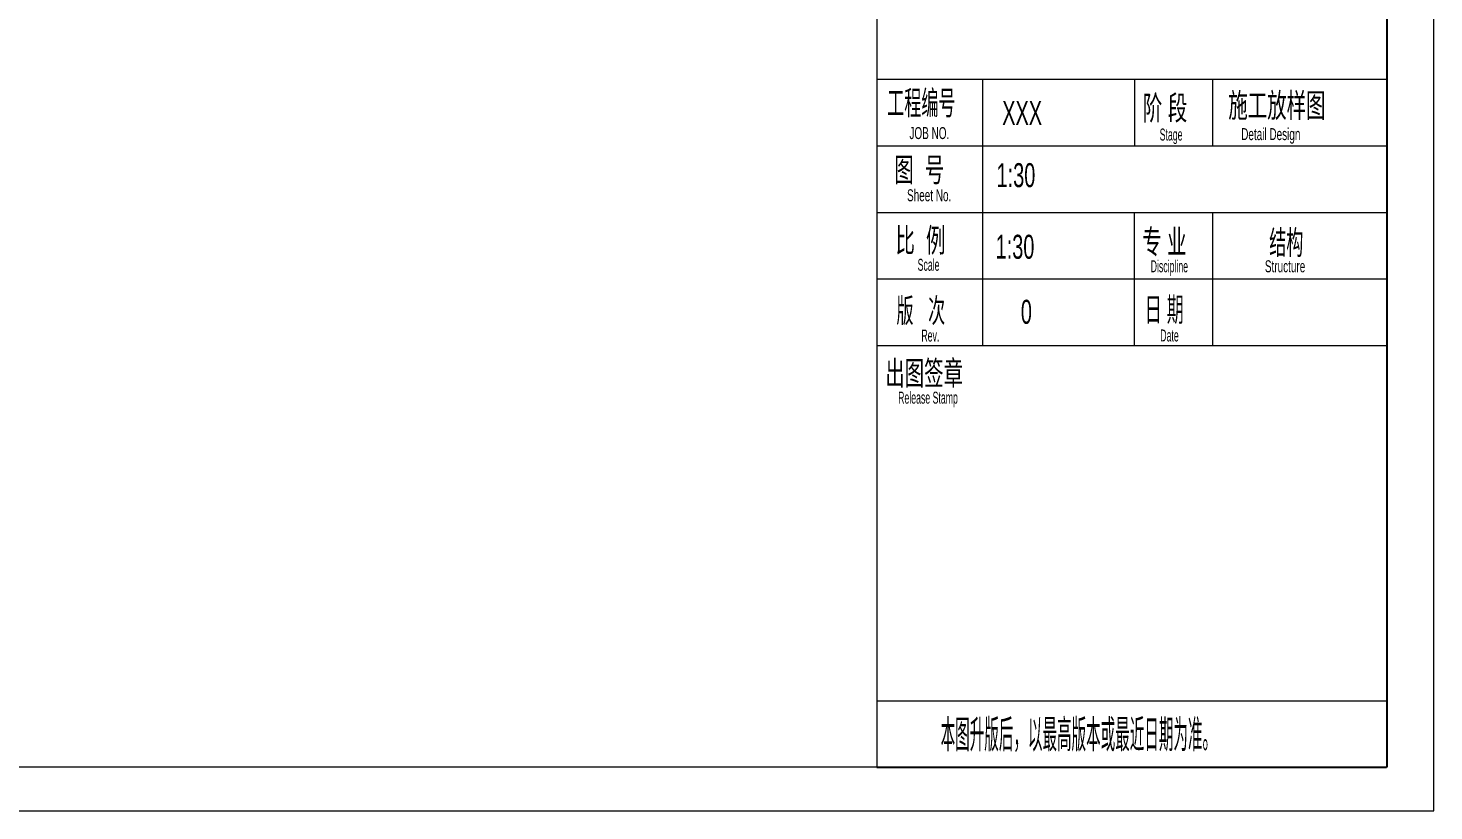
# Model space of a CAD drawing. Header units: millimetres. Extents: x 72 to 17970, y 150 to 12750.
# Drawn here: x 13495 to 17970, y 150 to 2642 of the extents above; entities that cross this region are included whole.
import ezdxf

# ---------------------------------------------------------------- set-up
doc = ezdxf.new("R2010")
doc.units = ezdxf.units.MM
doc.linetypes.add('XKITLINE00', pattern=[0])
doc.layers.add('DrawingSheet', color=5, linetype='Continuous', lineweight=0)
doc.layers.add('OtherObjectType', color=1, linetype='Continuous', lineweight=0)
doc.styles.add('$TD_AUDIT_GENERATED_(EE)', font='ARIAL.TTF')

# ---------------------------------------------------------------- blocks, each defined once
blk = doc.blocks.new('*A3')
at = {"layer": 'DrawingSheet', "color": 5, "linetype": 'XKITLINE00', "lineweight": 0}
for p, q in [((17970, 150), (17970, 12750)), ((150, 150), (17970, 150))]:
    blk.add_line(p, q, dxfattribs=at)
blk = doc.blocks.new('*A5')
at = {"layer": 'OtherObjectType', "color": 7, "linetype": 'XKITLINE00', "lineweight": 0}
for p, q in [((17970, 150), (17970, 12750)), ((16197, 12608.9), (16197, 288)), ((17819.1, 12608.9), (17819.1, 288)), ((17820.9, 12610.5), (17820.9, 289.5)), ((16197, 2479.5), (17819.1, 2479.5)), ((16533, 2478), (16533, 1632)), ((17017.2, 2479.5), (17017.2, 2267.6)), ((17265.3, 2479.5), (17265.3, 2267.6)), ((16197, 2267.6), (17819.1, 2267.6)), ((16197, 2055.7), (17819.1, 2055.7)), ((17016, 2055), (17016, 1632)), ((17265, 2055), (17265, 1632)), ((16197, 1843.8), (17819.1, 1843.8)), ((16197, 1631.9), (17819.1, 1631.9)), ((16197, 499.9), (17819.1, 499.9)), ((17820.9, 289.5), (540.1, 289.5)), ((16197, 288), (17819.1, 288)), ((150, 150), (17970, 150))]:
    blk.add_line(p, q, dxfattribs=at)
at = {"layer": 'OtherObjectType', "color": 7, "style": '$TD_AUDIT_GENERATED_(EE)'}
for s, height, width, p in [('\\M+5B9A4\\M+5B3CC\\M+5B1E0\\M+5BAC5', 76.28, 0.522006, (16230, 2366.3)), ('\\M+5BDD7 \\M+5B6CE', 76.28, 0.595, (17043.6, 2350.2)), ('\\M+5CAA9\\M+5B9A4\\M+5B7C5\\M+5D1F9\\M+5CDBC', 76.28, 0.595, (17315.6, 2358.4)), ('XXX', 76.28, 0.595, (16596, 2334)), ('JOB NO.', 38.14, 0.595, (16300.7, 2289)), ('Stage', 38.14, 0.522006, (17097.2, 2284.4)), ('Detail Design', 38.14, 0.595, (17356.7, 2285.7)), ('\\M+5CDBC  \\M+5BAC5', 76.28, 0.595, (16252.3, 2153.3)), ('1:30', 76.28, 0.595, (16578, 2136)), ('Sheet No.', 38.14, 0.595, (16293, 2091)), ('\\M+5B1C8  \\M+5C0FD', 76.28, 0.595, (16256.2, 1928.9)), ('1:30', 76.28, 0.595, (16575, 1908)), ('\\M+5D7A8 \\M+5D2B5', 76.28, 0.595, (17041.3, 1924.2)), ('\\M+5BDE1\\M+5B9B9', 76.28, 0.522006, (17445.8, 1921.9)), ('Scale', 38.14, 0.522006, (16326.8, 1869.6)), ('Discipline', 38.14, 0.522006, (17068.5, 1864.9)), ('Structure', 38.13, 0.595, (17432.1, 1864.9)), ('\\M+5B0E6   \\M+5B4CE', 76.28, 0.522006, (16259.5, 1705.2)), ('\\M+5C8D5 \\M+5C6DA', 76.28, 0.522006, (17049.6, 1708.5)), ('0', 76.3, 0.595, (16655.2, 1701)), ('Rev.', 38.14, 0.522006, (16338.7, 1644.4)), ('Date', 38.14, 0.522006, (17099.1, 1644.6)), ('\\M+5B3F6\\M+5CDBC\\M+5C7A9\\M+5D5C2', 76.28, 0.595, (16223.7, 1505.9)), ('Release Stamp', 38.14, 0.522006, (16264.7, 1446.6)), ('\\M+5B1BE\\M+5CDBC\\M+5C9FD\\M+5B0E6\\M+5BAF3\\M+5A3AC\\M+5D2D4\\M+5D7EE\\M+5B8DF\\M+5B0E6\\M+5B1BE\\M+5BBF2\\M+5D7EE\\M+5BDFC\\M+5C8D5\\M+5C6DA\\M+5CEAA\\M+5D7BC\\M+5A1A3', 90, 0.37715, (16400.1, 349.5))]:
    blk.add_text(s, height=height, dxfattribs=dict(at, width=width)).set_placement(p)

msp = doc.modelspace()

# ---------------------------------------------------------------- block references
at = {"lineweight": 0}
for name in ['*A3', '*A5']:
    msp.add_blockref(name, (0, 0), dxfattribs=at)

doc.saveas('drawing.dxf')
